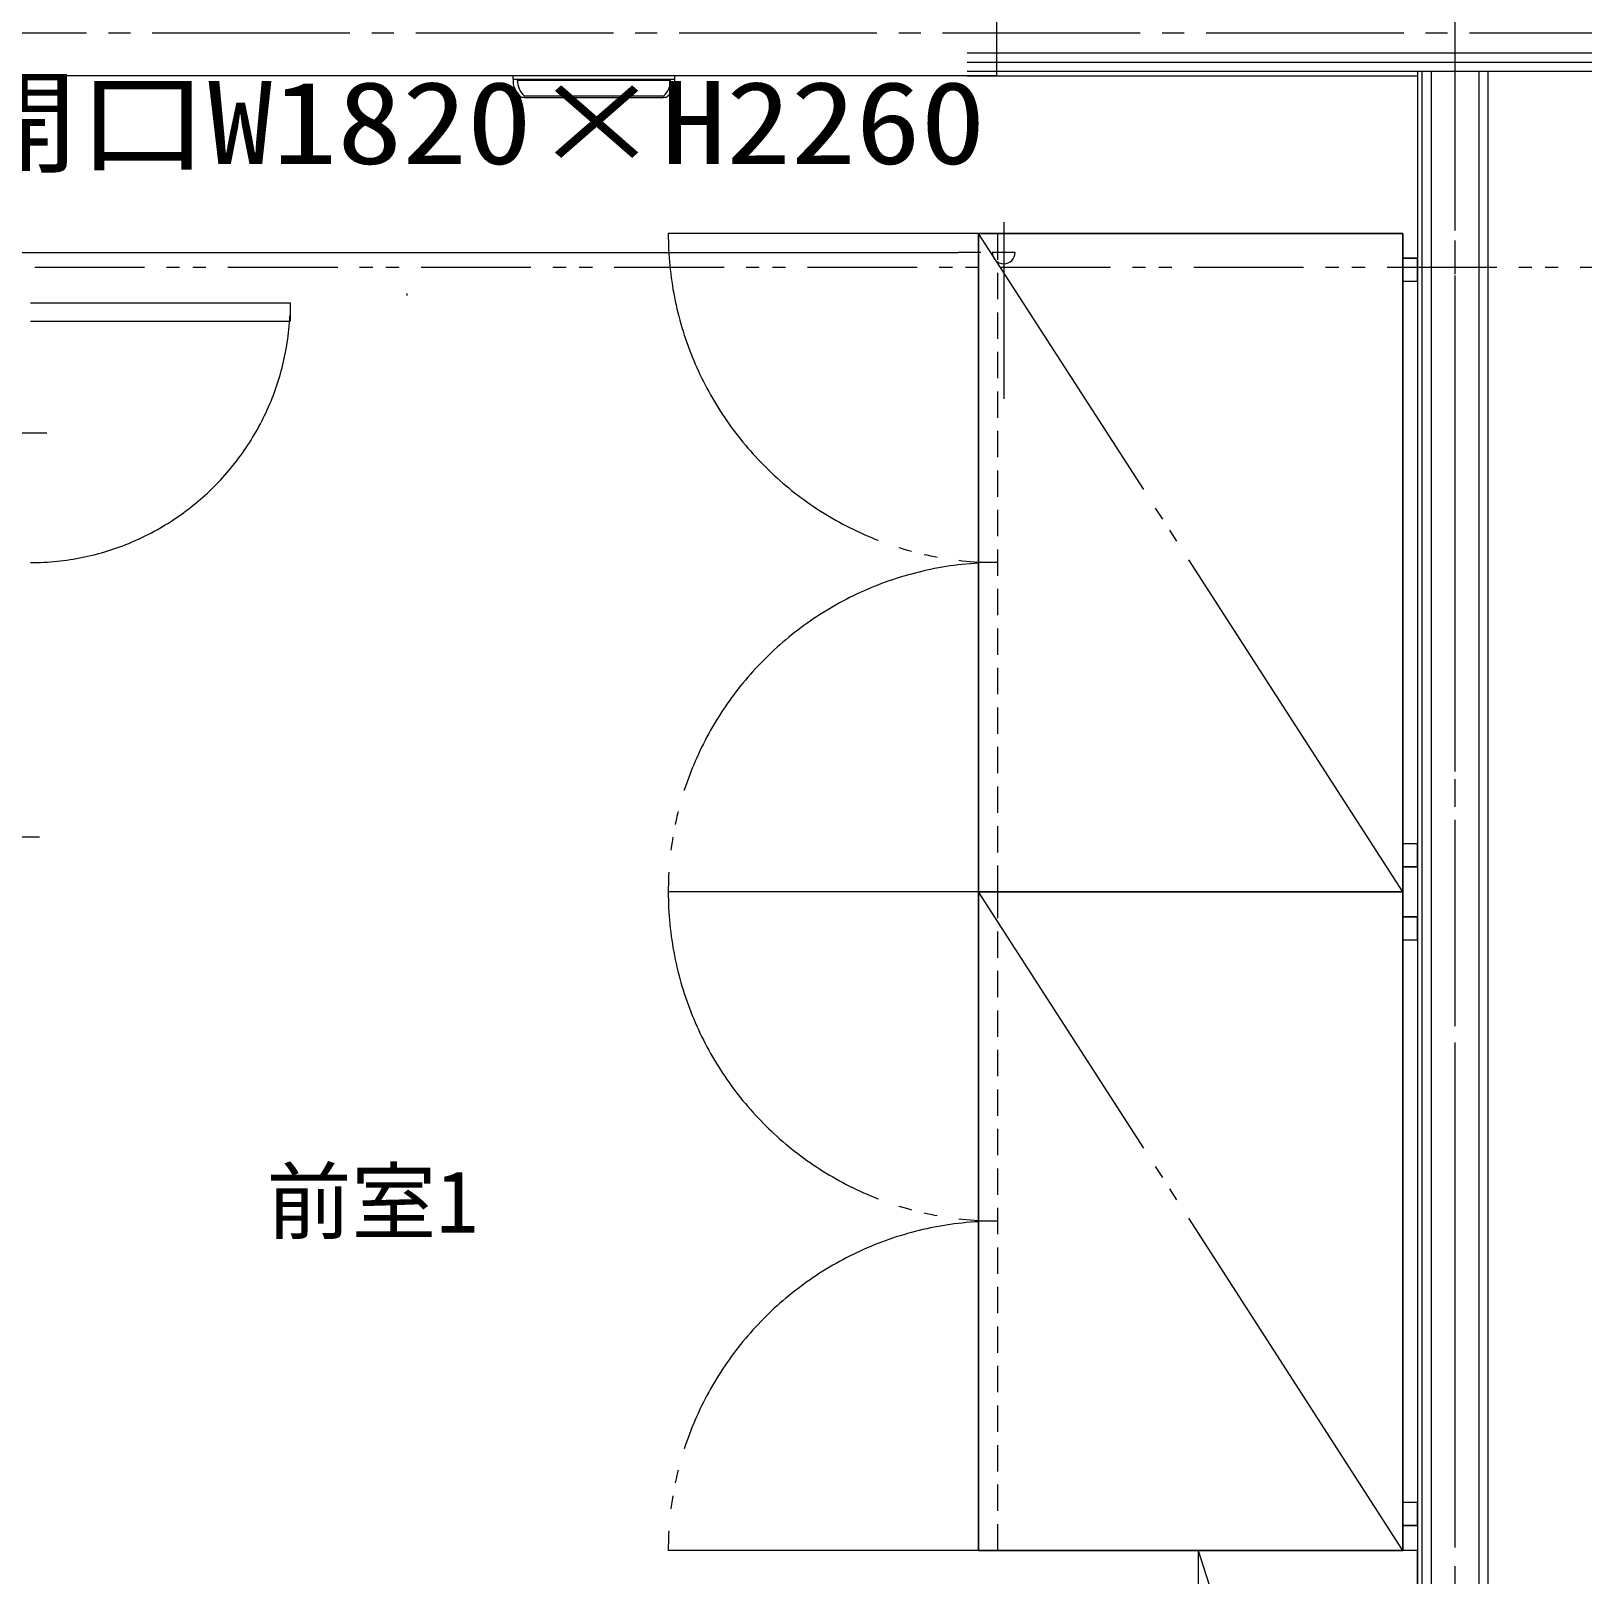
# Model space of a CAD drawing. Units: millimetres at full size. Extents: x -12803 to 120774, y -9413 to 101127.
# Drawn here: x 93629 to 95749, y 9764 to 11874 of the extents above; entities that cross this region are included whole.
import ezdxf
from ezdxf.enums import TextEntityAlignment as Align

# ---------------------------------------------------------------- set-up
doc = ezdxf.new("R2010")
doc.units = ezdxf.units.MM
doc.header["$LTSCALE"] = 30
for name, pattern in [('CHAIN2', [12, 9, -1, 1, -1]), ('DASHED1', [1.8, 1.2, -0.6]), ('DOUBLE_CHAIN1', [8.8, 5, -1, 0.6, -0.6, 0.6, -1]), ('LONG_CHAIN', [21, 18, -1, 1, -1]), ('LONG_DOUBLE_CHAIN', [21.8, 18, -1, 0.6, -0.6, 0.6, -1])]:
    doc.linetypes.add(name, pattern=pattern)
doc.layers.add('0-0_NoName', color=7, linetype='Continuous')
doc.layers.add('2-E_AIHO12-部屋名', color=7, linetype='Continuous')
for name, color, linetype, lineweight in [('0-4_AIHO33-厨房機器隠れ線', 7, 'DASHED1', 15), ('0-5_AIHO47-厨房機器アウトライン', 7, 'Continuous', 15), ('0-6_AIHO30-厨房機器LL', 7, 'Continuous', 15), ('1-3_AIHO15-壁開口寸法・コメント', 7, 'Continuous', 15), ('1-4_AIHO14-建築備品', 7, 'Continuous', 15), ('2-0_通芯', 7, 'DOUBLE_CHAIN1', 15), ('2-2_間仕切り芯', 7, 'DOUBLE_CHAIN1', 15), ('2-3_間仕切り', 7, 'Continuous', 15), ('3-2_AIHO08-壁芯', 7, 'CHAIN2', 15), ('3-3_AIHO30-厨房機器', 7, 'Continuous', 15), ('3-4_AIHO31-厨房機器中心線', 7, 'CHAIN2', 15), ('3-7_AIHO32-厨房機器補助線', 7, 'LONG_DOUBLE_CHAIN', 15)]:
    doc.layers.add(name, color=color, linetype=linetype, lineweight=lineweight)
doc.styles.add('ＭＳ ゴシック', font='')
doc.styles.get('ＭＳ ゴシック').set_extended_font_data('MS Gothic')

# ---------------------------------------------------------------- blocks, each defined once
blk = doc.blocks.new('グループ部品-711')
at = {"layer": '1-3_AIHO15-壁開口寸法・コメント'}
for p, q in [((93122.23, 11571.41), (93153.48, 11571.41)), ((93169.11, 11571.41), (93200.36, 11571.41))]:
    blk.add_line(p, q, dxfattribs=at)
blk.add_arc((93137.86, 11571.41), 15.62, 0, 180, dxfattribs=at)
blk = doc.blocks.new('グループ部品-712')
at = {"layer": '1-3_AIHO15-壁開口寸法・コメント'}
for p, q in [((94926.61, 11571.41), (94895.36, 11571.41)), ((94973.48, 11571.41), (94942.23, 11571.41))]:
    blk.add_line(p, q, dxfattribs=at)
blk.add_arc((94957.86, 11571.41), 15.62, 180, 0, dxfattribs=at)
blk = doc.blocks.new('グループ部品-713')
at = {"layer": '1-3_AIHO15-壁開口寸法・コメント'}
for p, q in [((93137.86, 11612.91), (93137.86, 11371.41)), ((94957.86, 11612.91), (94957.86, 11371.41)), ((93200.36, 11571.41), (94895.36, 11571.41))]:
    blk.add_line(p, q, dxfattribs=at)
for name in ['グループ部品-711', 'グループ部品-712']:
    blk.add_blockref(name, (0, 0), dxfattribs=at)
at = {"layer": '1-3_AIHO15-壁開口寸法・コメント', "style": 'ＭＳ ゴシック', "width": 1.15}
blk.add_text('有効開口W1820×H2260', height=113.2, dxfattribs=at).set_placement((93159.83, 11658.25), align=Align.BOTTOM_LEFT)
blk = doc.blocks.new('グループ部品-732')
at = {"layer": '0-4_AIHO33-厨房機器隠れ線'}
for p, q in [((94949.36, 11597.41), (94949.36, 10697.41)), ((94949.36, 10697.41), (94949.36, 9797.41)), ((94949.36, 10247.41), (94923.36, 10247.41))]:
    blk.add_line(p, q, dxfattribs=at)
at = {"layer": '0-5_AIHO47-厨房機器アウトライン'}
for points in [[(95503.36, 11597.41), (95503.36, 10697.41), (94923.36, 10697.41), (94923.36, 11597.41)], [(95503.36, 10697.41), (95503.36, 9797.41), (94923.36, 9797.41), (94923.36, 10697.41)]]:
    blk.add_lwpolyline(points, close=True, dxfattribs=at)
for points in [[(95503.36, 11563.41), (95523.36, 11563.41), (95523.36, 11531.41), (95503.36, 11531.41)], [(95503.36, 10763.41), (95523.36, 10763.41), (95523.36, 10731.41), (95503.36, 10731.41)], [(95503.36, 10663.41), (95523.36, 10663.41), (95523.36, 10631.41), (95503.36, 10631.41)], [(95503.36, 9863.41), (95523.36, 9863.41), (95523.36, 9831.41), (95503.36, 9831.41)]]:
    blk.add_lwpolyline(points, dxfattribs=at)
at = {"layer": '0-6_AIHO30-厨房機器LL'}
for p, q in [((95523.36, 11563.41), (95503.36, 11563.41)), ((95523.36, 11531.41), (95523.36, 11563.41)), ((95523.36, 11531.41), (95503.36, 11531.41)), ((95503.36, 10763.41), (95523.36, 10763.41)), ((95523.36, 10731.41), (95523.36, 10763.41)), ((95503.36, 10731.41), (95523.36, 10731.41)), ((95523.36, 10663.41), (95503.36, 10663.41)), ((95523.36, 10631.41), (95523.36, 10663.41)), ((95523.36, 10631.41), (95503.36, 10631.41)), ((95503.36, 9863.41), (95523.36, 9863.41)), ((95523.36, 9831.41), (95523.36, 9863.41)), ((95503.36, 9831.41), (95523.36, 9831.41))]:
    blk.add_line(p, q, dxfattribs=at)
at = {"layer": '1-4_AIHO14-建築備品'}
blk.add_line((95223.36, 9797.41), (95523.36, 8872.41), dxfattribs=at)
blk.add_lwpolyline([(95223.36, 9797.41), (95223.36, 8872.41), (95523.36, 8872.41), (95523.36, 9797.41)], close=True, dxfattribs=at)
at = {"layer": '2-0_通芯'}
blk.add_line((74361.66, 11551.41), (120774.36, 11551.41), dxfattribs=at)
at = {"layer": '2-2_間仕切り芯'}
blk.add_line((95574.36, 12331.79), (95574.36, 6056.41), dxfattribs=at)
at = {"layer": '2-3_間仕切り'}
for p, q in [((94907.86, 11843.91), (97784.36, 11843.91)), ((94907.86, 11831.41), (96999.36, 11831.41)), ((94907.86, 11818.91), (96999.36, 11818.91)), ((94907.86, 11812.91), (95523.36, 11812.91)), ((95523.36, 11818.91), (95523.36, 8872.41)), ((95529.36, 11818.91), (95529.36, 8866.41)), ((95541.86, 11818.91), (95541.86, 8853.91)), ((95606.86, 11818.91), (95606.86, 8853.91)), ((95619.36, 11818.91), (95619.36, 8866.41))]:
    blk.add_line(p, q, dxfattribs=at)
at = {"layer": '3-2_AIHO08-壁芯'}
for p, q in [((93074.36, 11871.41), (102899.36, 11871.41)), ((95574.36, 11871.41), (95574.36, 8796.41))]:
    blk.add_line(p, q, dxfattribs=at)
at = {"layer": '3-3_AIHO30-厨房機器'}
for p, q in [((94287.36, 11807.91), (94287.36, 11812.91)), ((94508.36, 11812.91), (94508.06, 11812.91)), ((94508.36, 11801.69), (94508.36, 11812.91)), ((94287.66, 11807.91), (94287.36, 11807.91)), ((94287.36, 11807.91), (94287.36, 11801.69)), ((94287.66, 11800.91), (94287.66, 11800.91)), ((94293.11, 11806.91), (94502.61, 11806.91)), ((94299.58, 11782.91), (94299.75, 11782.91)), ((94302.81, 11782.91), (94299.75, 11782.91)), ((94302.81, 11782.91), (94492.91, 11782.91)), ((94495.96, 11782.91), (94492.91, 11782.91)), ((94496.14, 11782.91), (94495.96, 11782.91)), ((94949.36, 11147.41), (94923.36, 11147.41))]:
    blk.add_line(p, q, dxfattribs=at)
at = {"layer": '3-3_AIHO30-厨房機器', "linetype": 'LONG_CHAIN'}
blk.add_line((93220.81, 10772.41), (93639.99, 10772.41), dxfattribs=at)
at = {"layer": '3-3_AIHO30-厨房機器'}
for points in [[(94947.86, 11912.91), (94947.86, 11812.91), (93147.86, 11812.91)], [(94508.06, 11812.91), (94287.66, 11812.91), (94287.36, 11812.91)], [(94287.66, 11807.91), (94508.06, 11807.91), (94508.36, 11807.91)], [(94492.91, 11784.71), (94302.81, 11784.71), (94302.81, 11784.71)], [(94142.44, 11512.34), (94142.5, 11512.76), (94142.6, 11513.96), (94142.63, 11515.02)]]:
    blk.add_lwpolyline(points, dxfattribs=at)
for points in [[(94923.36, 11597.41), (94923.36, 10697.41), (95503.36, 10697.41), (95503.36, 11597.41)], [(94923.36, 10697.41), (94923.36, 9797.41), (95503.36, 9797.41), (95503.36, 10697.41)]]:
    blk.add_lwpolyline(points, close=True, dxfattribs=at)
for centre, radius, start, end in [((94320.4, 11809.71), 34, 193.29084, 231.84564), ((94323.36, 11806.91), 30.25, 180.00053, 227.20918), ((94472.35, 11806.91), 30.25, 312.79397, 359.99821), ((94475.32, 11809.71), 34, 308.15457, 346.3449), ((94299.58, 11783.21), 0.299, 231.8178, 270.07512), ((94496.14, 11783.21), 0.3, 269.97534, 308.17285)]:
    blk.add_arc(centre, radius, start, end, dxfattribs=at)
at = {"layer": '3-4_AIHO31-厨房機器中心線'}
blk.add_line((93577.05, 11324.91), (93649.99, 11324.91), dxfattribs=at)
at = {"layer": '3-7_AIHO32-厨房機器補助線'}
for p, q in [((94949.36, 11597.41), (94499.36, 11597.41)), ((95503.36, 10697.41), (94923.36, 11597.41)), ((93627.86, 11502.41), (93982.86, 11502.41)), ((93982.86, 11502.41), (93982.86, 11477.41)), ((93627.86, 11477.41), (93982.86, 11477.41)), ((94949.36, 10697.41), (94499.36, 10697.41)), ((94949.36, 10697.41), (94499.36, 10697.41)), ((95503.36, 9797.41), (94923.36, 10697.41)), ((94949.36, 9797.41), (94499.36, 9797.41))]:
    blk.add_line(p, q, dxfattribs=at)
for centre, radius, start, end in [((94949.36, 11597.41), 450, 180, 266.68773), ((93627.86, 11502.41), 355, 270, 0), ((94949.36, 10697.41), 450, 93.31227, 180), ((94949.36, 10697.41), 450, 180, 266.68773), ((94949.36, 9797.41), 450, 93.31227, 180)]:
    blk.add_arc(centre, radius, start, end, dxfattribs=at)
at = {"layer": '1-3_AIHO15-壁開口寸法・コメント'}
blk.add_blockref('グループ部品-713', (0, 0), dxfattribs=at)
at = {"layer": '2-E_AIHO12-部屋名', "style": 'ＭＳ ゴシック'}
blk.add_text('前室1', height=84.92, dxfattribs=at).set_placement((93950.58, 10206.27), align=Align.BOTTOM_LEFT)
blk = doc.blocks.new('グループ部品-742')
at = {"layer": '1-3_AIHO15-壁開口寸法・コメント'}
for p, q in [((93122.23, 11571.41), (93153.48, 11571.41)), ((93169.11, 11571.41), (93200.36, 11571.41))]:
    blk.add_line(p, q, dxfattribs=at)
blk.add_arc((93137.86, 11571.41), 15.62, 0, 180, dxfattribs=at)
blk = doc.blocks.new('グループ部品-743')
at = {"layer": '1-3_AIHO15-壁開口寸法・コメント'}
for p, q in [((94926.61, 11571.41), (94895.36, 11571.41)), ((94973.48, 11571.41), (94942.23, 11571.41))]:
    blk.add_line(p, q, dxfattribs=at)
blk.add_arc((94957.86, 11571.41), 15.62, 180, 0, dxfattribs=at)
blk = doc.blocks.new('グループ部品-744')
at = {"layer": '1-3_AIHO15-壁開口寸法・コメント'}
for p, q in [((93137.86, 11612.91), (93137.86, 11371.41)), ((94957.86, 11612.91), (94957.86, 11371.41)), ((93200.36, 11571.41), (94895.36, 11571.41))]:
    blk.add_line(p, q, dxfattribs=at)
for name in ['グループ部品-742', 'グループ部品-743']:
    blk.add_blockref(name, (0, 0), dxfattribs=at)
at = {"layer": '1-3_AIHO15-壁開口寸法・コメント', "style": 'ＭＳ ゴシック', "width": 1.15}
blk.add_text('有効開口W1820×H2260', height=113.2, dxfattribs=at).set_placement((93159.83, 11658.25), align=Align.BOTTOM_LEFT)
blk = doc.blocks.new('グループ部品-763')
at = {"layer": '0-4_AIHO33-厨房機器隠れ線'}
for p, q in [((94949.36, 11597.41), (94949.36, 10697.41)), ((94949.36, 10697.41), (94949.36, 9797.41)), ((94949.36, 10247.41), (94923.36, 10247.41))]:
    blk.add_line(p, q, dxfattribs=at)
at = {"layer": '0-5_AIHO47-厨房機器アウトライン'}
for points in [[(95503.36, 11597.41), (95503.36, 10697.41), (94923.36, 10697.41), (94923.36, 11597.41)], [(95503.36, 10697.41), (95503.36, 9797.41), (94923.36, 9797.41), (94923.36, 10697.41)]]:
    blk.add_lwpolyline(points, close=True, dxfattribs=at)
for points in [[(95503.36, 11563.41), (95523.36, 11563.41), (95523.36, 11531.41), (95503.36, 11531.41)], [(95503.36, 10763.41), (95523.36, 10763.41), (95523.36, 10731.41), (95503.36, 10731.41)], [(95503.36, 10663.41), (95523.36, 10663.41), (95523.36, 10631.41), (95503.36, 10631.41)], [(95503.36, 9863.41), (95523.36, 9863.41), (95523.36, 9831.41), (95503.36, 9831.41)]]:
    blk.add_lwpolyline(points, dxfattribs=at)
at = {"layer": '0-6_AIHO30-厨房機器LL'}
for p, q in [((95523.36, 11563.41), (95503.36, 11563.41)), ((95523.36, 11531.41), (95523.36, 11563.41)), ((95523.36, 11531.41), (95503.36, 11531.41)), ((95503.36, 10763.41), (95523.36, 10763.41)), ((95523.36, 10731.41), (95523.36, 10763.41)), ((95503.36, 10731.41), (95523.36, 10731.41)), ((95523.36, 10663.41), (95503.36, 10663.41)), ((95523.36, 10631.41), (95523.36, 10663.41)), ((95523.36, 10631.41), (95503.36, 10631.41)), ((95503.36, 9863.41), (95523.36, 9863.41)), ((95523.36, 9831.41), (95523.36, 9863.41)), ((95503.36, 9831.41), (95523.36, 9831.41))]:
    blk.add_line(p, q, dxfattribs=at)
at = {"layer": '3-2_AIHO08-壁芯'}
for p, q in [((93074.36, 11871.41), (102899.36, 11871.41)), ((95574.36, 11871.41), (95574.36, 8796.41))]:
    blk.add_line(p, q, dxfattribs=at)
at = {"layer": '3-3_AIHO30-厨房機器'}
blk.add_line((94949.36, 11147.41), (94923.36, 11147.41), dxfattribs=at)
at = {"layer": '3-3_AIHO30-厨房機器', "linetype": 'LONG_CHAIN'}
blk.add_line((93220.81, 10772.41), (93639.99, 10772.41), dxfattribs=at)
at = {"layer": '3-3_AIHO30-厨房機器'}
for points in [[(94923.36, 11597.41), (94923.36, 10697.41), (95503.36, 10697.41), (95503.36, 11597.41)], [(94923.36, 10697.41), (94923.36, 9797.41), (95503.36, 9797.41), (95503.36, 10697.41)]]:
    blk.add_lwpolyline(points, close=True, dxfattribs=at)
blk.add_lwpolyline([(94142.44, 11512.34), (94142.5, 11512.76), (94142.6, 11513.96), (94142.63, 11515.02)], dxfattribs=at)
at = {"layer": '3-4_AIHO31-厨房機器中心線'}
blk.add_line((93577.05, 11324.91), (93649.99, 11324.91), dxfattribs=at)
at = {"layer": '3-7_AIHO32-厨房機器補助線'}
for p, q in [((94949.36, 11597.41), (94499.36, 11597.41)), ((95503.36, 10697.41), (94923.36, 11597.41)), ((93627.86, 11502.41), (93982.86, 11502.41)), ((93982.86, 11502.41), (93982.86, 11477.41)), ((93627.86, 11477.41), (93982.86, 11477.41)), ((94949.36, 10697.41), (94499.36, 10697.41)), ((94949.36, 10697.41), (94499.36, 10697.41)), ((95503.36, 9797.41), (94923.36, 10697.41)), ((94949.36, 9797.41), (94499.36, 9797.41))]:
    blk.add_line(p, q, dxfattribs=at)
for centre, radius, start, end in [((94949.36, 11597.41), 450, 180, 266.68773), ((93627.86, 11502.41), 355, 270, 0), ((94949.36, 10697.41), 450, 93.31227, 180), ((94949.36, 10697.41), 450, 180, 266.68773), ((94949.36, 9797.41), 450, 93.31227, 180)]:
    blk.add_arc(centre, radius, start, end, dxfattribs=at)
at = {"layer": '1-3_AIHO15-壁開口寸法・コメント'}
blk.add_blockref('グループ部品-744', (0, 0), dxfattribs=at)

msp = doc.modelspace()

# ---------------------------------------------------------------- block references
at = {"layer": '0-0_NoName'}
for name in ['グループ部品-732', 'グループ部品-763']:
    msp.add_blockref(name, (0, 0), dxfattribs=at)

doc.saveas('drawing.dxf')
